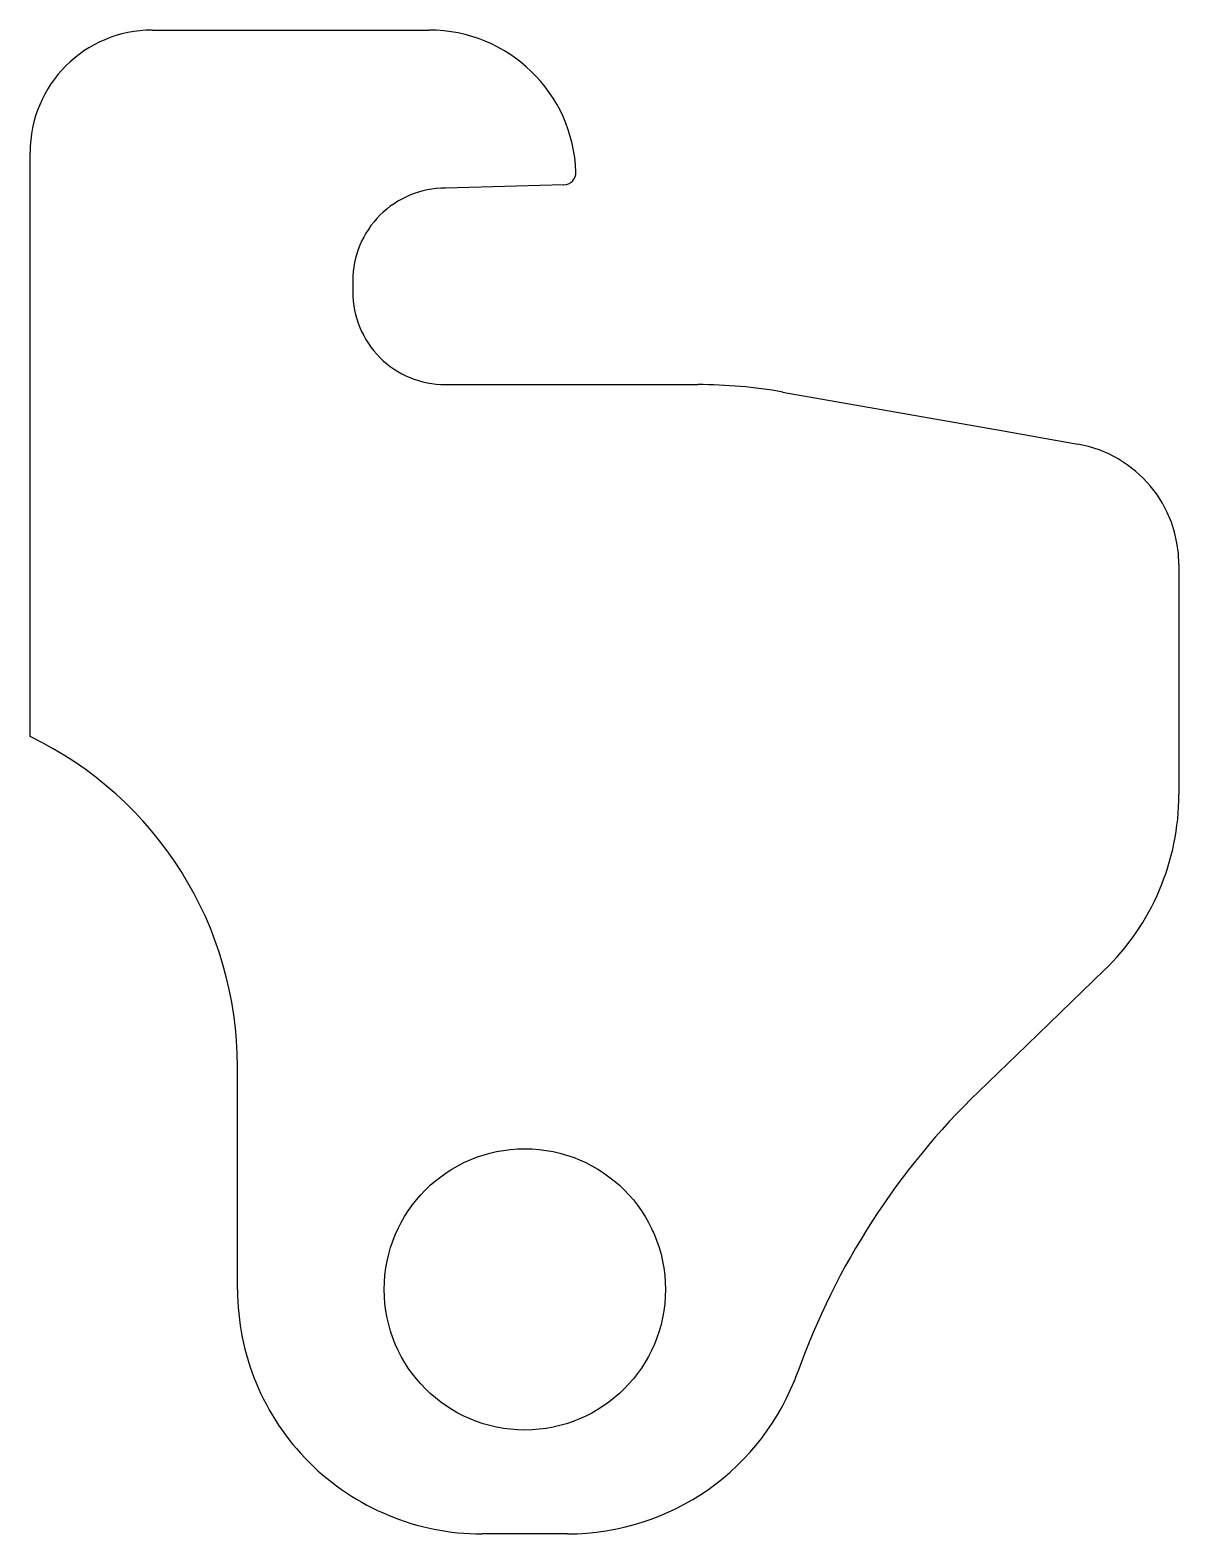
# Model space of a CAD drawing. Header units: millimetres. Extents: x -21.4 to 25.5, y -32.2 to 29.3.
import ezdxf

# ---------------------------------------------------------------- set-up
doc = ezdxf.new("R2010")
doc.units = ezdxf.units.MM
doc.layers.add('HOLES', color=1, linetype='CONTINUOUS')
doc.layers.add('OUTER', color=7, linetype='CONTINUOUS')

msp = doc.modelspace()

# ---------------------------------------------------------------- linework, layer by layer
at = {"layer": 'HOLES'}
msp.add_circle((-1.212, -22.152), 5.75, dxfattribs=at)
at = {"layer": 'OUTER'}
for p, q in [((-16.447, 29.348), (-5.123, 29.348)), ((-21.447, 0.458), (-21.447, 24.348)), ((0.874, 23.534), (0.874, 23.534)), ((0.388, 23.019), (-4.462, 22.884)), ((0.388, 23.019), (0.388, 23.019)), ((-8.249, 19.097), (-8.249, 18.635)), ((-4.462, 14.848), (5.859, 14.848)), ((9.332, 14.544), (18.279, 12.967)), ((18.279, 12.967), (21.406, 12.415)), ((25.538, 7.491), (25.538, -1.908)), ((22.486, -9.1), (19.327, -12.151)), ((19.327, -12.151), (17.354, -14.057)), ((-12.962, -22.152), (-12.962, -13.053)), ((9.953, -25.522), (9.953, -25.522)), ((0.538, -32.152), (-2.962, -32.152))]:
    msp.add_line(p, q, dxfattribs=at)
for centre, radius, start, end in [((-16.447, 24.348), 5, 90.00005, 180.00005), ((-5.123, 23.348), 6, 1.77678, 90.00015), ((0.374, 23.519), 0.5, 271.59103, 1.77837), ((-4.462, 19.097), 3.787, 89.99983, 180.00018), ((-4.462, 18.635), 3.787, 179.99951, 270.00045), ((5.859, -5.153), 20.002, 80.00004, 89.99931), ((20.538, 7.491), 5, 0.00016, 79.99991), ((-27.962, -13.053), 15, 359.99999, 64.25528), ((15.538, -1.908), 10, 314.0087, 359.99995), ((38.197, -35.634), 30, 134.00847, 160.30245), ((-2.962, -22.152), 10, 179.99991, 270.00006), ((0.538, -22.152), 10, 269.99994, 340.3024)]:
    msp.add_arc(centre, radius, start, end, dxfattribs=at)

doc.saveas('drawing.dxf')
